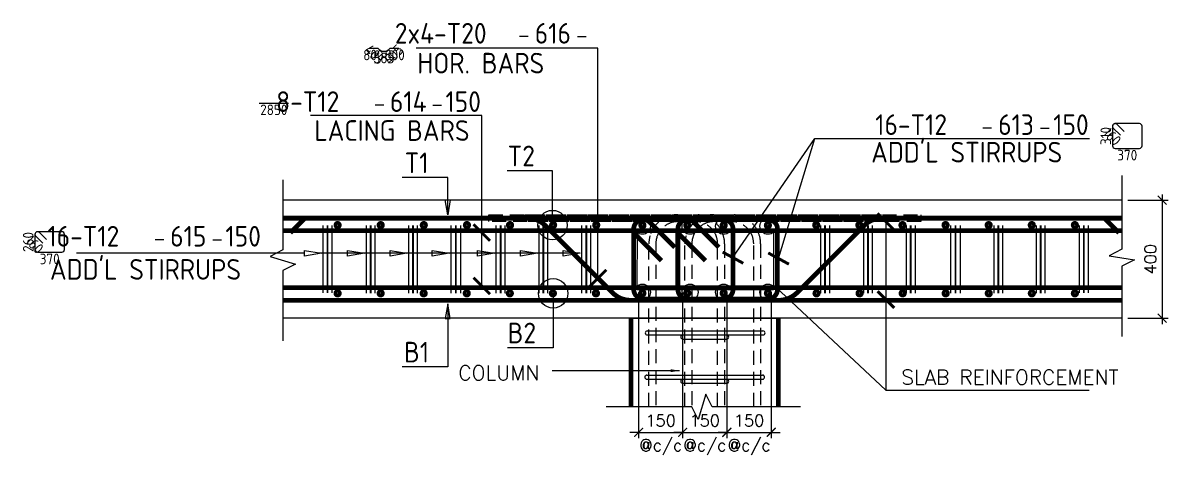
# Model space of a CAD drawing. Extents: x 660761725 to 1323371458, y 2734871439 to 5470067957.
# Drawn here: x 661974711 to 661978597, y 2735030708 to 2735032174 of the extents above; entities that cross this region are included whole.
import ezdxf
from ezdxf.enums import TextEntityAlignment as Align

# ---------------------------------------------------------------- set-up
doc = ezdxf.new("R2010")
doc.units = 0
doc.linetypes.add('Hidden', pattern=[714.375, 476.25, -238.125])
for name, color, linetype in [('S-ASSOCIATETEXT', 7, 'Continuous'), ('S-DIMI', 100, 'Continuous'), ('S-PATT', 21, 'Continuous'), ('S-RBAR-T12', 151, 'Continuous'), ('S-RBAR-T20', 10, 'Continuous'), ('S-RDIMO', 8, 'Continuous'), ('S-RSYMB', 7, 'Continuous'), ('S-SIMPLETEXT', 7, 'Continuous'), ('S-TXT', 3, 'Continuous')]:
    doc.layers.add(name, color=color, linetype=linetype)
doc.layers.add('S-BREAKLINE', color=8, linetype='Continuous', lineweight=9)
doc.styles.add('ARMACAD', font='isocp.shx')
doc.styles.add('ROMANS', font='romans.shx')
doc.dimstyles.new('S-DIMI-20', dxfattribs={"dimscale": 20, "dimtxt": 2, "dimasz": 1.5, "dimexe": 1, "dimexo": 1, "dimgap": 1, "dimtad": 1, "dimdec": 0, "dimzin": 12, "dimdsep": 46, "dimtxsty": 'ROMANS', "dimblk": 'ARCHTICK', "dimcen": 0.09, "dimdle": 1, "dimclrd": 8, "dimclre": 8, "dimclrt": 4, "dimadec": 0, "dimazin": 3, "dimtfac": 1, "dimtdec": 0, "dimtix": 1, "dimtmove": 1, "dimatfit": 3, "dimtolj": 1, "dimtzin": 0, "dimarcsym": 0})

# ---------------------------------------------------------------- blocks, each defined once
blk = doc.blocks.new('_ARCHTICK')
at = {"color": 0, "linetype": 'ByBlock', "const_width": 0.15}
blk.add_lwpolyline([(-0.5, -0.5), (0.5, 0.5)], dxfattribs=at)
blk = doc.blocks.new('*D860')
at = {"layer": 'S-DIMI', "color": 8, "lineweight": -2, "transparency": 16777216}
for p, q in [((661976800.1, 2735031259.2), (661976800.1, 2735030765.2)), ((661976949.6, 2735031259.2), (661976949.6, 2735030765.2)), ((661976800.1, 2735030785.2), (661976770.1, 2735030785.2)), ((661976800.1, 2735030785.2), (661976949.6, 2735030785.2)), ((661976949.6, 2735030785.2), (661976979.6, 2735030785.2))]:
    blk.add_line(p, q, dxfattribs=at)
at = {"layer": 'S-DIMI', "color": 8, "lineweight": -2, "transparency": 16777216, "xscale": 30, "yscale": 30, "zscale": 30}
blk.add_blockref('_ARCHTICK', (661976800.1, 2735030785.2), dxfattribs=at)
at = {"layer": 'S-DIMI', "color": 8, "lineweight": -2, "transparency": 16777216, "xscale": 30, "yscale": 30, "zscale": 30, "rotation": 180}
blk.add_blockref('_ARCHTICK', (661976949.6, 2735030785.2), dxfattribs=at)
at = {"layer": 'S-DIMI', "color": 4, "transparency": 16777216, "char_height": 40, "attachment_point": 5, "style": 'ROMANS'}
for s, insert in [('\\A1;150', (661976874.9, 2735030825.2)), ('\\A1;@c/c', (661976874.9, 2735030734.7))]:
    blk.add_mtext(s, dxfattribs=dict(at, insert=insert))
blk = doc.blocks.new('*D861')
at = {"layer": 'S-DIMI', "color": 8, "lineweight": -2, "transparency": 16777216}
for p, q in [((661976949.6, 2735031259.2), (661976949.6, 2735030765.2)), ((661977099.6, 2735031259.2), (661977099.6, 2735030765.2)), ((661976949.6, 2735030785.2), (661976919.6, 2735030785.2)), ((661976949.6, 2735030785.2), (661977099.6, 2735030785.2)), ((661977099.6, 2735030785.2), (661977129.6, 2735030785.2))]:
    blk.add_line(p, q, dxfattribs=at)
at = {"layer": 'S-DIMI', "color": 8, "lineweight": -2, "transparency": 16777216, "xscale": 30, "yscale": 30, "zscale": 30}
blk.add_blockref('_ARCHTICK', (661976949.6, 2735030785.2), dxfattribs=at)
at = {"layer": 'S-DIMI', "color": 8, "lineweight": -2, "transparency": 16777216, "xscale": 30, "yscale": 30, "zscale": 30, "rotation": 180}
blk.add_blockref('_ARCHTICK', (661977099.6, 2735030785.2), dxfattribs=at)
at = {"layer": 'S-DIMI', "color": 4, "transparency": 16777216, "char_height": 40, "attachment_point": 5, "style": 'ROMANS'}
for s, insert in [('\\A1;150', (661977024.6, 2735030825.2)), ('\\A1;@c/c', (661977024.6, 2735030734.7))]:
    blk.add_mtext(s, dxfattribs=dict(at, insert=insert))
blk = doc.blocks.new('*D862')
at = {"layer": 'S-DIMI', "color": 8, "lineweight": -2, "transparency": 16777216}
for p, q in [((661977099.6, 2735031259.2), (661977099.6, 2735030765.2)), ((661977250.1, 2735031259.2), (661977250.1, 2735030765.2)), ((661977099.6, 2735030785.2), (661977069.6, 2735030785.2)), ((661977099.6, 2735030785.2), (661977250.1, 2735030785.2)), ((661977250.1, 2735030785.2), (661977280.1, 2735030785.2))]:
    blk.add_line(p, q, dxfattribs=at)
at = {"layer": 'S-DIMI', "color": 8, "lineweight": -2, "transparency": 16777216, "xscale": 30, "yscale": 30, "zscale": 30}
blk.add_blockref('_ARCHTICK', (661977099.6, 2735030785.2), dxfattribs=at)
at = {"layer": 'S-DIMI', "color": 8, "lineweight": -2, "transparency": 16777216, "xscale": 30, "yscale": 30, "zscale": 30, "rotation": 180}
blk.add_blockref('_ARCHTICK', (661977250.1, 2735030785.2), dxfattribs=at)
at = {"layer": 'S-DIMI', "color": 4, "transparency": 16777216, "char_height": 40, "attachment_point": 5, "style": 'ROMANS'}
for s, insert in [('\\A1;150', (661977174.9, 2735030825.2)), ('\\A1;@c/c', (661977174.9, 2735030734.7))]:
    blk.add_mtext(s, dxfattribs=dict(at, insert=insert))
blk = doc.blocks.new('*D863')
at = {"layer": 'S-DIMI', "color": 8, "lineweight": -2, "transparency": 16777216}
for p, q in [((661978576.7, 2735031592.6), (661978576.7, 2735031152.6)), ((661978459.8, 2735031572.6), (661978596.7, 2735031572.6)), ((661978459.8, 2735031172.6), (661978596.7, 2735031172.6))]:
    blk.add_line(p, q, dxfattribs=at)
at = {"layer": 'S-DIMI', "color": 8, "lineweight": -2, "transparency": 16777216, "xscale": 30, "yscale": 30, "zscale": 30}
for p, rotation in [((661978576.7, 2735031572.6), 90), ((661978576.7, 2735031172.6), 270)]:
    blk.add_blockref('_ARCHTICK', p, dxfattribs=dict(at, rotation=rotation))
at = {"layer": 'S-DIMI', "color": 4, "transparency": 16777216, "insert": (661978536.7, 2735031372.6), "char_height": 40, "attachment_point": 5, "rotation": 90, "style": 'ROMANS'}
blk.add_mtext('\\A1;400', dxfattribs=at)
blk = doc.blocks.new('cadf_04')
at = {"color": 8, "const_width": 0.5}
blk.add_lwpolyline([(1.41, 1.41), (-1.41, -1.41)], dxfattribs=at)
blk = doc.blocks.new('CADF_02')
at = {"color": 0}
blk.add_lwpolyline([(0, 0), (2.5, -0.42), (2.5, 0.42)], close=True, dxfattribs=at)
blk = doc.blocks.new('cadf_11')
for p, q in [((-4.16, 1.17), (-5.64, 1.17)), ((4.16, 1.17), (5.64, 1.17))]:
    blk.add_line(p, q)
at = {"style": 'ARMACAD'}
blk.add_attdef('$REP', text='', height=3.5, dxfattribs=at).set_placement((0, 0), align=Align.CENTER)
for tag, p in [('$COM3', (-6.46, -2.82)), ('$COM4', (19.38, -2.81))]:
    blk.add_attdef(tag, text='', height=3.5, dxfattribs=at).set_placement(p, align=Align.BOTTOM_RIGHT)
blk = doc.blocks.new('*U820', base_point=(279883.4, -154109.3))
at = {"layer": 'S-RSYMB'}
blk.add_lwpolyline([(279883.4, -154109.3), (279983.4, -154109.3)], dxfattribs=at)
at = {"layer": 'S-RSYMB', "style": 'ARMACAD'}
blk.add_attdef('D0', text='', height=36, dxfattribs=at).set_placement((279933.4, -154132.3), align=Align.MIDDLE_CENTER)
blk = doc.blocks.new('*U818', base_point=(281963, -156007.7))
at = {"layer": 'S-RSYMB'}
blk.add_lwpolyline([(281946.8, -155992.3), (281923, -155968.5, 0.668179), (281907.6, -155974.8), (281907.6, -156040.6, 0.414214), (281916.6, -156049.6), (281998.6, -156049.6, 0.414214), (282007.6, -156040.6), (282007.6, -155974.8, 0.414214), (281998.6, -155965.8), (281916.6, -155965.8, 0.668179), (281910.2, -155981.2), (281934.1, -156005)], format="xyb", dxfattribs=at)
at = {"layer": 'S-RSYMB', "style": 'ARMACAD'}
for tag, rotation, p in [('D0', 90, (281884.6, -156007.7)), ('D2', 315, (281905.9, -156009.4))]:
    blk.add_attdef(tag, text='', height=36, rotation=rotation, dxfattribs=at).set_placement(p, align=Align.MIDDLE_CENTER)
blk.add_attdef('D1', text='', height=36, dxfattribs=at).set_placement((281957.6, -156072.6), align=Align.MIDDLE_CENTER)
blk = doc.blocks.new('*U819', base_point=(283077.9, -154997.2))
at = {"layer": 'S-RSYMB'}
blk.add_lwpolyline([(283060.4, -154988.9), (283036.6, -154965.2, 0.668179), (283021.4, -154971.5), (283021.4, -155022.9, 0.414214), (283030.3, -155031.8), (283112.5, -155031.8, 0.414214), (283121.4, -155022.9), (283121.4, -154971.5, 0.414214), (283112.5, -154962.5), (283030.3, -154962.5, 0.668179), (283024, -154977.8), (283047.7, -155001.5)], format="xyb", dxfattribs=at)
at = {"layer": 'S-RSYMB', "style": 'ARMACAD'}
for tag, rotation, p in [('D0', 90, (282998.4, -154997.2)), ('D2', 315, (283019.6, -155005.9))]:
    blk.add_attdef(tag, text='', height=36, rotation=rotation, dxfattribs=at).set_placement(p, align=Align.MIDDLE_CENTER)
blk.add_attdef('D1', text='', height=36, dxfattribs=at).set_placement((283071.4, -155054.8), align=Align.MIDDLE_CENTER)
blk = doc.blocks.new('cadf_10')
at = {"color": 1}
for p, q in [((-4.16, 1.2), (-5.64, 1.2)), ((4.16, 1.2), (5.64, 1.2))]:
    blk.add_line(p, q, dxfattribs=at)
at = {"style": 'ARMACAD'}
for tag, p in [('$COM1', (-10.94, 2.54)), ('$COM2', (-9.76, -5.3))]:
    blk.add_attdef(tag, text='', height=3.5, dxfattribs=at).set_placement(p, align=Align.BOTTOM_RIGHT)
at = {"color": 1, "style": 'ARMACAD'}
blk.add_attdef('$NUM', text='', height=3.5, dxfattribs=at).set_placement((0, 0), align=Align.CENTER)
blk = doc.blocks.new('*U930', base_point=(661975837, 2735032174))
at = {"layer": 'S-RSYMB'}
blk.add_lwpolyline([(661975837, 2735032179.1), (661975864.9, 2735032179.1, -0.198912), (661975867.1, 2735032178.2), (661975875.5, 2735032169.8, 0.198912), (661975877.8, 2735032168.9), (661975896.2, 2735032168.9, 0.198912), (661975898.5, 2735032169.8), (661975906.9, 2735032178.2, -0.198912), (661975909.1, 2735032179.1), (661975937, 2735032179.1)], format="xyb", dxfattribs=at)
at = {"layer": 'S-RSYMB', "style": 'ARMACAD'}
for tag, rotation, p in [('D1', 315, (661975855.1, 2735032157.7)), ('D2', 360, (661975887, 2735032145.9)), ('D3', 45, (661975918.9, 2735032157.7)), ('D4', 0, (661975923.1, 2735032156.1))]:
    blk.add_attdef(tag, text='', height=36, rotation=rotation, dxfattribs=at).set_placement(p, align=Align.MIDDLE_CENTER)
blk.add_attdef('D0', text='', height=36, dxfattribs=at).set_placement((661975850.9, 2735032156.1), align=Align.MIDDLE_CENTER)

msp = doc.modelspace()

# ---------------------------------------------------------------- linework, layer by layer
at = {"layer": 'S-BREAKLINE'}
for points in [[(661978439.83676016, 2735031656.41995907), (661978439.83676016, 2735031406.2180419), (661978439.83676016, 2735031406.2180419), (661978396.50343716, 2735031384.55138016), (661978483.17008317, 2735031370.55138683), (661978439.83676016, 2735031348.88472509), (661978439.83676016, 2735031110.21811485)], [(661975593.04707074, 2735031642.10109711), (661975593.04707074, 2735031403.89917994), (661975549.71374774, 2735031382.2325182), (661975636.38039374, 2735031356.23252487), (661975593.04707074, 2735031334.56586313), (661975593.04707074, 2735031095.89925289)], [(661977349.00850427, 2735030871.76459789), (661977050.13876331, 2735030871.76459789), (661977050.13876331, 2735030871.76459789), (661977028.47209668, 2735030915.09793091), (661977002.47209668, 2735030828.43126392), (661976980.80543005, 2735030871.76459789), (661976689.86785233, 2735030871.76459789)]]:
    msp.add_lwpolyline(points, dxfattribs=at)
at = {"layer": 'S-DIMI', "color": 8}
for p, q in [((661978439.83676016, 2735031572.56509304), (661975593.04707074, 2735031572.56509304)), ((661978439.83676016, 2735031172.56509304), (661975593.04707074, 2735031172.56509304))]:
    msp.add_line(p, q, dxfattribs=at)
at = {"layer": 'S-DIMI'}
msp.add_line((661976774.61869228, 2735031172.56509304), (661977274.61869228, 2735031172.56509304), dxfattribs=at)
at = {"layer": 'S-PATT', "color": 8}
for p, q in [((661976829.61869228, 2735031129.56509304), (661977222.16566658, 2735031129.56509304)), ((661976829.61869228, 2735031115.56509304), (661977222.16566658, 2735031115.56509304)), ((661976950.28770041, 2735031115.56509304), (661977098.86869228, 2735031115.56509304)), ((661976950.28770041, 2735031101.56509304), (661977098.86869228, 2735031101.56509304)), ((661976828.11110377, 2735030979.56509304), (661977220.65807796, 2735030979.56509304)), ((661976828.11110377, 2735030965.56509304), (661977220.65807796, 2735030965.56509304)), ((661976950.28770041, 2735030965.56509304), (661977098.86869228, 2735030965.56509304)), ((661976950.28770041, 2735030951.56509304), (661977098.86869228, 2735030951.56509304))]:
    msp.add_line(p, q, dxfattribs=at)
at = {"layer": 'S-PATT', "color": 8, "linetype": 'Hidden', "ltscale": 0.1}
for points in [[(661976291.86869228, 2735031500.06509304), (661976291.86869228, 2735031523.56509304), (661976993.36869228, 2735031523.56509304, -0.4142135624), (661977091.86869228, 2735031425.06509304), (661977091.86869228, 2735030871.76459789), (661977068.36869228, 2735030871.76459789), (661977068.36869228, 2735031425.06509304, 0.4142135624), (661976993.36869228, 2735031500.06509304)], [(661976414.11110377, 2735031500.06509304), (661976414.11110377, 2735031523.56509304), (661977115.61110377, 2735031523.56509304, -0.4142135624), (661977214.11110377, 2735031425.06509304), (661977214.11110377, 2735030871.76459789), (661977190.61110377, 2735030871.76459789), (661977190.61110377, 2735031425.06509304, 0.4142135624), (661977115.61110377, 2735031500.06509304)], [(661977635.12628078, 2735031523.56509304), (661977635.12628078, 2735031500.06509304), (661976933.62628078, 2735031500.06509304, 0.4142135624), (661976858.62628078, 2735031425.06509304), (661976858.62628078, 2735030871.76459789), (661976835.12628078, 2735030871.76459789), (661976835.12628078, 2735031425.06509304, -0.4142135624), (661976933.62628078, 2735031523.56509304)], [(661977757.36869228, 2735031523.56509304), (661977757.36869228, 2735031500.06509304), (661977055.86869228, 2735031500.06509304, 0.4142135624), (661976980.86869228, 2735031425.06509304), (661976980.86869228, 2735030871.76459789), (661976957.36869228, 2735030871.76459789), (661976957.36869228, 2735031425.06509304, -0.4142135624), (661977055.86869228, 2735031523.56509304)]]:
    msp.add_lwpolyline(points, format="xyb", close=True, dxfattribs=at)
at = {"layer": 'S-PATT', "color": 8, "linetype": 'Continuous'}
for centre, start, end in [((661976829.61869228, 2735031122.56509304), 90, 270), ((661976950.28770041, 2735031108.56509304), 90, 270), ((661977098.86869228, 2735031108.56509304), 270, 90), ((661977222.16566658, 2735031122.56509304), 270, 90), ((661976828.11110377, 2735030972.56509304), 90, 270), ((661976950.28770041, 2735030958.56509304), 90, 270), ((661977098.86869228, 2735030958.56509304), 270, 90), ((661977220.65807796, 2735030972.56509304), 270, 90)]:
    msp.add_arc(centre, 7, start, end, dxfattribs=at)
at = {"layer": 'S-RBAR-T12'}
for p, q in [((661975728.98350096, 2735031487.41941786), (661975728.98350096, 2735031258.53267002)), ((661975742.98350096, 2735031487.41941786), (661975742.98350096, 2735031258.53267002)), ((661975744.98350096, 2735031487.41941786), (661975744.98350096, 2735031258.53267002)), ((661975758.98350096, 2735031487.41941786), (661975758.98350096, 2735031258.53267002)), ((661975875.50207865, 2735031487.01380301), (661975875.50207865, 2735031257.75132799)), ((661975889.50207865, 2735031487.01380301), (661975889.50207865, 2735031257.75132799)), ((661975891.50207865, 2735031487.01380301), (661975891.50207865, 2735031257.75132799)), ((661975905.50207865, 2735031487.01380301), (661975905.50207865, 2735031257.75132799)), ((661976019.26670623, 2735031487.01380301), (661976019.26670623, 2735031257.75132799)), ((661976033.26670623, 2735031487.01380301), (661976033.26670623, 2735031257.75132799)), ((661976035.26670623, 2735031487.01380301), (661976035.26670623, 2735031257.75132799)), ((661976049.26670623, 2735031487.01380301), (661976049.26670623, 2735031257.75132799)), ((661976163.41339421, 2735031487.01380301), (661976163.41339421, 2735031257.75132799)), ((661976179.41339421, 2735031487.01380301), (661976179.41339421, 2735031257.75132799)), ((661976179.69955683, 2735031487.01380301), (661976179.69955683, 2735031257.75132799)), ((661976195.69955683, 2735031487.01380301), (661976195.69955683, 2735031257.75132799)), ((661976316.20594668, 2735031487.01380301), (661976316.20594668, 2735031257.75132799)), ((661976330.20594668, 2735031487.01380301), (661976330.20594668, 2735031257.75132799)), ((661976332.20594668, 2735031487.01380301), (661976332.20594668, 2735031257.75132799)), ((661976346.20594668, 2735031487.01380301), (661976346.20594668, 2735031257.75132799)), ((661976461.53928006, 2735031487.01380301), (661976461.53928006, 2735031257.75132799)), ((661976475.53928006, 2735031487.01380301), (661976475.53928006, 2735031257.75132799)), ((661976477.53928006, 2735031487.01380301), (661976477.53928006, 2735031257.75132799)), ((661976491.53928006, 2735031487.01380301), (661976491.53928006, 2735031257.75132799)), ((661976606.87261331, 2735031487.01380301), (661976606.87261331, 2735031257.75132799)), ((661976620.87261331, 2735031487.01380301), (661976620.87261331, 2735031257.75132799)), ((661976622.87261331, 2735031487.01380301), (661976622.87261331, 2735031257.75132799)), ((661976636.87261331, 2735031487.01380301), (661976636.87261331, 2735031257.75132799)), ((661977417.37545907, 2735031487.01380301), (661977417.37545907, 2735031257.75132799)), ((661977431.37545907, 2735031487.01380301), (661977431.37545907, 2735031257.75132799)), ((661977433.37545907, 2735031487.01380301), (661977433.37545907, 2735031257.75132799)), ((661977447.37545907, 2735031487.01380301), (661977447.37545907, 2735031257.75132799)), ((661977562.70879245, 2735031487.01380301), (661977562.70879245, 2735031257.75132799)), ((661977576.70879245, 2735031487.01380301), (661977576.70879245, 2735031257.75132799)), ((661977578.70879245, 2735031487.01380301), (661977578.70879245, 2735031257.75132799)), ((661977592.70879245, 2735031487.01380301), (661977592.70879245, 2735031257.75132799)), ((661977708.04212582, 2735031487.01380301), (661977708.04212582, 2735031257.75132799)), ((661977722.04212582, 2735031487.01380301), (661977722.04212582, 2735031257.75132799)), ((661977724.04212582, 2735031487.01380301), (661977724.04212582, 2735031257.75132799)), ((661977738.04212582, 2735031487.01380301), (661977738.04212582, 2735031257.75132799)), ((661977858.54851556, 2735031487.01380301), (661977858.54851556, 2735031257.75132799)), ((661977874.54851556, 2735031487.01380301), (661977874.54851556, 2735031257.75132799)), ((661977874.83467829, 2735031487.01380301), (661977874.83467829, 2735031257.75132799)), ((661977890.83467829, 2735031487.01380301), (661977890.83467829, 2735031257.75132799)), ((661978004.98136616, 2735031487.01380301), (661978004.98136616, 2735031257.75132799)), ((661978018.98136616, 2735031487.01380301), (661978018.98136616, 2735031257.75132799)), ((661978020.98136616, 2735031487.01380301), (661978020.98136616, 2735031257.75132799)), ((661978034.98136616, 2735031487.01380301), (661978034.98136616, 2735031257.75132799)), ((661978148.74599385, 2735031487.01380301), (661978148.74599385, 2735031257.75132799)), ((661978162.74599385, 2735031487.01380301), (661978162.74599385, 2735031257.75132799)), ((661978164.74599385, 2735031487.01380301), (661978164.74599385, 2735031257.75132799)), ((661978178.74599385, 2735031487.01380301), (661978178.74599385, 2735031257.75132799)), ((661978295.26457143, 2735031487.41941786), (661978295.26457143, 2735031258.53267002)), ((661978309.26457143, 2735031487.41941786), (661978309.26457143, 2735031258.53267002)), ((661978311.26457143, 2735031487.41941786), (661978311.26457143, 2735031258.53267002)), ((661978325.26457143, 2735031487.41941786), (661978325.26457143, 2735031258.53267002))]:
    msp.add_line(p, q, dxfattribs=at)
at = {"layer": 'S-RBAR-T12', "const_width": 16}
for points in [[(661976923.02569997, 2735031412.83969593), (661976838.17288613, 2735031497.69251013, 0.6681786379), (661976783.54546916, 2735031475.06509304), (661976783.54546916, 2735031270.06509304, 0.4142135624), (661976815.54546916, 2735031238.06509304), (661977088.54546916, 2735031238.06509304, 0.4142135624), (661977120.54546916, 2735031270.06509304), (661977120.54546916, 2735031475.06509304, 0.4142135624), (661977088.54546916, 2735031507.06509304), (661976815.54546916, 2735031507.06509304, 0.6681786379), (661976792.9180522, 2735031452.437675), (661976877.77086592, 2735031367.58486223)], [(661977072.82494545, 2735031412.83969593), (661976987.97213173, 2735031497.69251013, 0.6681786379), (661976933.34471464, 2735031475.06509304), (661976933.34471464, 2735031270.06509304, 0.4142135624), (661976965.34471464, 2735031238.06509304), (661977239.34471464, 2735031238.06509304, 0.4142135624), (661977271.34471464, 2735031270.06509304), (661977271.34471464, 2735031475.06509304, 0.4142135624), (661977239.34471464, 2735031507.06509304), (661976965.34471464, 2735031507.06509304, 0.6681786379), (661976942.71729767, 2735031452.437675), (661977027.57011139, 2735031367.58486223)]]:
    msp.add_lwpolyline(points, format="xyb", dxfattribs=at)
for points in [[(661975593.04707074, 2735031469.74433899), (661978439.83676016, 2735031469.74433899)], [(661975593.04707074, 2735031275.98200417), (661978439.83676016, 2735031275.98200417)]]:
    msp.add_lwpolyline(points, dxfattribs=at)
at = {"layer": 'S-RBAR-T12', "color": 8, "const_width": 16}
for points in [[(661976774.61869228, 2735031172.56509304), (661976774.61869228, 2735030871.76459789)], [(661977274.61869228, 2735031172.56509304), (661977274.61869228, 2735030871.76459789)]]:
    msp.add_lwpolyline(points, dxfattribs=at)
at = {"layer": 'S-RBAR-T20', "const_width": 16}
for points in [[(661978439.83676016, 2735031511.81509304), (661975593.04707074, 2735031511.81509304)], [(661975671.86118114, 2735031515.25658798), (661975618.68675125, 2735031462.08215809)], [(661978377.37620568, 2735031515.25658894), (661978430.5506357, 2735031462.08216)], [(661978439.83676016, 2735031233.31509304), (661975593.04707074, 2735031233.31509304)]]:
    msp.add_lwpolyline(points, dxfattribs=at)
msp.add_lwpolyline([(661975663.55267644, 2735031511.81509304), (661976422.75264049, 2735031511.81509304, -0.1989123677), (661976484.09415376, 2735031486.4066062), (661976711.77717912, 2735031258.72357988, 0.1989123674), (661976773.11869228, 2735031233.31509304), (661977276.11869228, 2735031233.31509209, 0.1989123674), (661977337.46020555, 2735031258.72357893), (661977565.14323318, 2735031486.4066062, -0.1989123669), (661977626.48474622, 2735031511.81509304), (661978385.68471038, 2735031511.81509399)], format="xyb", dxfattribs=at)
for points in [[(661975784.69150817, 2735031488.31509304, -1), (661975772.94150817, 2735031488.31509304, -1)], [(661975930.95485866, 2735031488.31509304, -1), (661975919.20485866, 2735031488.31509304, -1)], [(661976077.21820903, 2735031488.31509304, -1), (661976065.46820903, 2735031488.31509304, -1)], [(661976223.48155951, 2735031488.31509304, -1), (661976211.73155951, 2735031488.31509304, -1)], [(661976369.74490988, 2735031488.31509304, -1), (661976357.99490988, 2735031488.31509304, -1)], [(661976516.00826037, 2735031488.31509304, -1), (661976504.25826037, 2735031488.31509304, -1)], [(661976662.27161074, 2735031488.31509304, -1), (661976650.52161074, 2735031488.31509304, -1)], [(661976807.22991359, 2735031487.77083683, 1), (661976818.97991359, 2735031487.77083683, 1)], [(661976959.58304667, 2735031487.77083683, 1), (661976971.33304667, 2735031487.77083683, 1)], [(661977082.98139691, 2735031487.77083683, 1), (661977094.73139691, 2735031487.77083683, 1)], [(661977232.98139691, 2735031487.77083683, 1), (661977244.73139691, 2735031487.77083683, 1)], [(661977396.99856901, 2735031488.31509304, 1), (661977408.74856901, 2735031488.31509304, 1)], [(661977543.26191938, 2735031488.31509304, 1), (661977555.01191938, 2735031488.31509304, 1)], [(661977689.52526975, 2735031488.31509304, 1), (661977701.27526975, 2735031488.31509304, 1)], [(661977835.78862023, 2735031488.31509304, 1), (661977847.53862023, 2735031488.31509304, 1)], [(661977982.0519706, 2735031488.31509304, 1), (661977993.8019706, 2735031488.31509304, 1)], [(661978128.31532109, 2735031488.31509304, 1), (661978140.06532109, 2735031488.31509304, 1)], [(661978274.57867146, 2735031488.31509304, 1), (661978286.32867146, 2735031488.31509304, 1)], [(661975784.69150817, 2735031256.81509304, -1), (661975772.94150817, 2735031256.81509304, -1)], [(661975930.7873354, 2735031256.81509304, -1), (661975919.0373354, 2735031256.81509304, -1)], [(661976076.8831625, 2735031256.81509304, -1), (661976065.1331625, 2735031256.81509304, -1)], [(661976222.9789896, 2735031256.81509304, -1), (661976211.2289896, 2735031256.81509304, -1)], [(661976369.0748167, 2735031256.81509304, -1), (661976357.3248167, 2735031256.81509304, -1)], [(661976515.17064393, 2735031256.81509304, -1), (661976503.42064393, 2735031256.81509304, -1)], [(661976661.26647103, 2735031256.81509304, -1), (661976649.51647103, 2735031256.81509304, -1)], [(661976807.22991359, 2735031257.35934782, -1), (661976818.97991359, 2735031257.35934782, -1)], [(661976959.58304667, 2735031257.35934782, -1), (661976971.33304667, 2735031257.35934782, -1)], [(661977082.98139691, 2735031257.35934782, -1), (661977094.73139691, 2735031257.35934782, -1)], [(661977232.98139691, 2735031257.35934782, -1), (661977244.73139691, 2735031257.35934782, -1)], [(661977398.00370872, 2735031256.81509304, 1), (661977409.75370872, 2735031256.81509304, 1)], [(661977544.09953582, 2735031256.81509304, 1), (661977555.84953582, 2735031256.81509304, 1)], [(661977690.19536293, 2735031256.81509304, 1), (661977701.94536293, 2735031256.81509304, 1)], [(661977836.29119003, 2735031256.81509304, 1), (661977848.04119003, 2735031256.81509304, 1)], [(661977982.38701725, 2735031256.81509304, 1), (661977994.13701725, 2735031256.81509304, 1)], [(661978128.48284435, 2735031256.81509304, 1), (661978140.23284435, 2735031256.81509304, 1)], [(661978274.57867146, 2735031256.81509304, 1), (661978286.32867146, 2735031256.81509304, 1)]]:
    msp.add_lwpolyline(points, format="xyb", close=True, dxfattribs=at)
at = {"layer": 'S-RDIMO'}
for p, q in [((661976662.25037956, 2735032089), (661976045, 2735032089)), ((661976662.25037956, 2735031308.25038004), (661976662.25037956, 2735032089)), ((661977119.60133266, 2735031377.95206594), (661977397.77370906, 2735031782.23781109)), ((661977274.40114033, 2735031374.98007011), (661977397.77370906, 2735031782.23781109)), ((661977397.77370906, 2735031782.23781109), (661978330.07658136, 2735031782.23781109)), ((661976508.03544438, 2735031672.8400259), (661976353.66029692, 2735031672.8400259)), ((661976508.03544438, 2735031488.31509304), (661976508.03544438, 2735031672.8400259)), ((661976152.78740418, 2735031649.48082113), (661975998.41225672, 2735031649.48082113)), ((661976152.78740418, 2735031523.56509304), (661976152.78740418, 2735031649.48082113)), ((661977639.0409261, 2735031500.06509304), (661977639.0409261, 2735030928.75016403)), ((661976601.8619256, 2735031392.64704084), (661975713.18744099, 2735031392.64704084)), ((661976510.0922581, 2735031256.81509304), (661976510.0922581, 2735031072.29015923)), ((661976152.78740418, 2735031221.56509304), (661976152.78740418, 2735031007.32493401)), ((661976510.0922581, 2735031072.29015923), (661976355.71711063, 2735031072.29015923)), ((661976152.78740418, 2735031007.32493401), (661975998.41225672, 2735031007.32493401)), ((661977639.0409261, 2735030928.75016403), (661978328.52600944, 2735030928.75016403))]:
    msp.add_line(p, q, dxfattribs=at)
for points in [[(661976267.98278785, 2735031282.0842638), (661976267.98278785, 2735031860.36700678), (661975686.56717634, 2735031860.36700678)], [(661975663.18744099, 2735031392.64704084), (661974892.7285701, 2735031392.64704084)], [(661977264.46760213, 2735031279.16924381), (661977639.0409261, 2735030928.75016403)]]:
    msp.add_lwpolyline(points, dxfattribs=at)
msp.add_lwpolyline([(661976796.14771724, 2735031474.43948793), (661977258.31985009, 2735031474.43948793), (661977258.31985009, 2735031268.96055889), (661976795.64012861, 2735031268.96055889)], close=True, dxfattribs=at)
for centre, radius in [((661976508.03544438, 2735031488.31509304), 50), ((661976813.10891032, 2735031484.39226007), 27.34199522), ((661976974.79218757, 2735031484.39226007), 27.34199522), ((661977088.86039364, 2735031484.39226007), 27.34199522), ((661977238.86039364, 2735031484.39226007), 27.34199522), ((661976510.0922581, 2735031256.81509304), 50), ((661976813.10891032, 2735031260.73792505), 27.34199522), ((661976974.79218757, 2735031260.73792505), 27.34199522), ((661977088.86039364, 2735031260.73792505), 27.34199522), ((661977238.86039364, 2735031260.73792505), 27.34199522)]:
    msp.add_circle(centre, radius, dxfattribs=at)

# ---------------------------------------------------------------- block references
at = {"layer": 'S-RDIMO', "yscale": 20}
for name, p, xscale, zscale, rotation in [('CADF_02', (661976152.78740418, 2735031523.56509304), -20, 20, 270), ('cadf_04', (661977639.0409261, 2735031500.06509304), 20, 20, 270), ('cadf_04', (661976267.98278785, 2735031463.04592085), 20, 20, 270), ('cadf_04', (661977120.26597035, 2735031377.80636692), 19.99999981408947, 19.99999999999379, 106.4736709094415), ('cadf_04', (661977275.06577802, 2735031374.83437109), 19.99999981408947, 19.99999999999379, 106.4736709094415), ('cadf_04', (661976267.98278785, 2735031282.0842638), 20, 20, 270), ('cadf_04', (661977639.0409261, 2735031235.67407703), 20, 20, 270), ('CADF_02', (661976152.78740418, 2735031221.56509304), 20, 20, 270)]:
    msp.add_blockref(name, p, dxfattribs=dict(at, xscale=xscale, zscale=zscale, rotation=rotation))
at = {"layer": 'S-RDIMO'}
for name, p, xscale, yscale, zscale in [('CADF_02', (661975723.99939251, 2735031392.76828623), -23.03999996185303, 23.03999996185303, 23.04), ('CADF_02', (661975870.51797009, 2735031392.76828623), -23.03999996185303, 23.03999996185303, 23.04), ('CADF_02', (661976014.28259778, 2735031392.76828623), -23.03999996185303, 23.03999996185303, 23.04), ('CADF_02', (661976157.5512625, 2735031392.76828623), -23.03999996185303, 23.03999996185303, 23.04), ('CADF_02', (661976311.22183812, 2735031392.76828623), -23.03999996185303, 23.03999996185303, 23.04), ('CADF_02', (661976456.55517149, 2735031392.76828623), -23.03999996185303, 23.03999996185303, 23.04), ('CADF_02', (661976601.88850486, 2735031392.76828623), -23.03999996185303, 23.03999996185303, 23.04), ('cadf_04', (661976662.25037956, 2735031308.25038004), 20, 20, 20)]:
    msp.add_blockref(name, p, dxfattribs=dict(at, xscale=xscale, yscale=yscale, zscale=zscale))
at = {"layer": 'S-RSYMB'}
for name, p, values in [('*U930', (661975886.14095831, 2735032083.34246016, -0.00000001), {'D0': '800', 'D1': '405', 'D2': '585', 'D3': '405', 'D4': '800'}), ('*U820', (661975512.41397369, 2735031902.33517504), {'D0': '2850'}), ('*U818', (661978463.64379084, 2735031790.59353209, 0.00000001), {'D0': '310', 'D1': '370', 'D2': '160'}), ('*U819', (661974808.56511796, 2735031431.07101679), {'D0': '260', 'D1': '370', 'D2': '160'})]:
    msp.add_blockref(name, p, dxfattribs=at).add_auto_attribs(values)
at = {"layer": 'S-SIMPLETEXT'}
ref = msp.add_blockref('cadf_10', (661976509.18277562, 2735032104), dxfattribs=dict(at, xscale=20, yscale=20, zscale=20))
ref.add_attrib('$NUM', '616', dxfattribs={"color": 1, "height": 70, "rotation": 360, "style": 'ARMACAD', "flags": 2}).set_placement((661976509.18277562, 2735032104), align=Align.CENTER)
ref.add_attrib('$COM1', '2x4-T20         ', dxfattribs={"height": 70, "rotation": 360, "style": 'ARMACAD', "flags": 2}).set_placement((661976644.53287411, 2735032104), align=Align.RIGHT)
ref = msp.add_blockref('cadf_11', (661976018.67568636, 2735031872.17762709), dxfattribs=dict(at, xscale=20, yscale=20, zscale=20))
ref.add_attrib('$NUM', '614', dxfattribs={"layer": 'S-ASSOCIATETEXT', "height": 70, "style": 'ARMACAD', "flags": 2}).set_placement((661976018.67568636, 2735031872.17762709), align=Align.CENTER)
ref.add_attrib('$COM1', '8-T12         150', dxfattribs={"layer": 'S-ASSOCIATETEXT', "height": 70, "style": 'ARMACAD', "flags": 2}).set_placement((661976265.12873757, 2735031872.17762709), align=Align.RIGHT)
ref = msp.add_blockref('cadf_11', (661978080.76947987, 2735031794.04842997), dxfattribs=dict(at, xscale=20, yscale=20, zscale=20))
ref.add_attrib('$NUM', '613', dxfattribs={"layer": 'S-ASSOCIATETEXT', "height": 70, "style": 'ARMACAD', "flags": 2}).set_placement((661978080.76947987, 2735031794.04842997), align=Align.CENTER)
ref.add_attrib('$COM1', '16-T12         150', dxfattribs={"layer": 'S-ASSOCIATETEXT', "height": 70, "style": 'ARMACAD', "flags": 2}).set_placement((661978327.22253096, 2735031794.04842997), align=Align.RIGHT)
ref = msp.add_blockref('cadf_11', (661975272.13854337, 2735031415.47204018), dxfattribs=dict(at, xscale=20, yscale=20, zscale=20))
ref.add_attrib('$NUM', '615', dxfattribs={"layer": 'S-ASSOCIATETEXT', "height": 70, "style": 'ARMACAD', "flags": 2}).set_placement((661975272.13854337, 2735031415.47204018), align=Align.CENTER)
ref.add_attrib('$COM1', '16-T12         150', dxfattribs={"layer": 'S-ASSOCIATETEXT', "height": 70, "style": 'ARMACAD', "flags": 2}).set_placement((661975518.59159458, 2735031415.47204018), align=Align.RIGHT)

# ---------------------------------------------------------------- texts
at = {"layer": 'S-ASSOCIATETEXT', "style": 'ARMACAD'}
for s, p in [('HOR. BARS', (661976479.88649285, 2735032002.72328901)), ('LACING BARS', (661976226.45366919, 2735031774.09029579))]:
    msp.add_text(s, height=70, rotation=360, dxfattribs=at).set_placement(p, align=Align.RIGHT)
for s, p in [('T1', (661976046.78348827, 2735031664.48082113)), ('T2', (661976402.03152847, 2735031687.8400259)), ('B2', (661976404.08834219, 2735031087.29015923)), ('B1', (661976046.78348827, 2735031022.32493401))]:
    msp.add_text(s, height=70, dxfattribs=at).set_placement(p, align=Align.CENTER)
at = {"layer": 'S-SIMPLETEXT', "style": 'ARMACAD'}
for p in [(661978597.66266608, 2735031700.64345217), (661975811.34429097, 2735031303.05268192)]:
    msp.add_text(" ADD'L STIRRUPS         ", height=70, dxfattribs=at).set_placement(p, align=Align.RIGHT)
at = {"layer": 'S-TXT', "char_height": 49.9999999967, "width": 724.9288198929, "attachment_point": 1, "style": 'ROMANS'}
for s, insert in [('\\pt150;COLUMN', (661976188.64690864, 2735031012.02321911)), ('\\pt150;SLAB REINFORCEMENT', (661977691.37208557, 2735030997.10745001))]:
    msp.add_mtext(s, dxfattribs=dict(at, insert=insert))

# ---------------------------------------------------------------- dimensions: what is measured, and where the dimension line sits
at = {"layer": 'S-DIMI'}
dim = msp.add_linear_dim(base=(661978576.73574209, 2735031172.56509304), p1=(661978439.83676016, 2735031572.56509304), p2=(661978439.83676016, 2735031172.56509304), angle=90, dimstyle='S-DIMI-20', dxfattribs=at)
dim.commit()
dim.dimension.update_dxf_attribs({"geometry": '*D863', "text_midpoint": (661978536.73574162, 2735031372.56509304)})
for base, p1, p2, picture, middle in [((661976949.61869228, 2735030785.21126223), (661976800.11110377, 2735031279.16924381), (661976949.61869228, 2735031279.16924381), '*D860', (661976874.86489797, 2735030785.21126223)), ((661977099.61869228, 2735030785.21126223), (661976949.61869228, 2735031279.16924381), (661977099.61869228, 2735031279.16924381), '*D861', (661977024.61869228, 2735030785.21126223)), ((661977250.11110377, 2735030785.21126223), (661977099.61869228, 2735031279.16924381), (661977250.11110377, 2735031279.16924381), '*D862', (661977174.86489797, 2735030785.21126223))]:
    dim = msp.add_linear_dim(base=base, p1=p1, p2=p2, text='<>\\X@c/c', dimstyle='S-DIMI-20', dxfattribs=at)
    dim.commit()
    dim.dimension.update_dxf_attribs({"geometry": picture, "text_midpoint": middle})

# ---------------------------------------------------------------- leaders
msp.add_leader([(661976939.45502007, 2735030994.42006779), (661976506.50703275, 2735030994.42006779)], dimstyle='S-DIMI-20', override={"dimgap": 1, "dimtad": 0}, dxfattribs=at)

doc.saveas('drawing.dxf')
